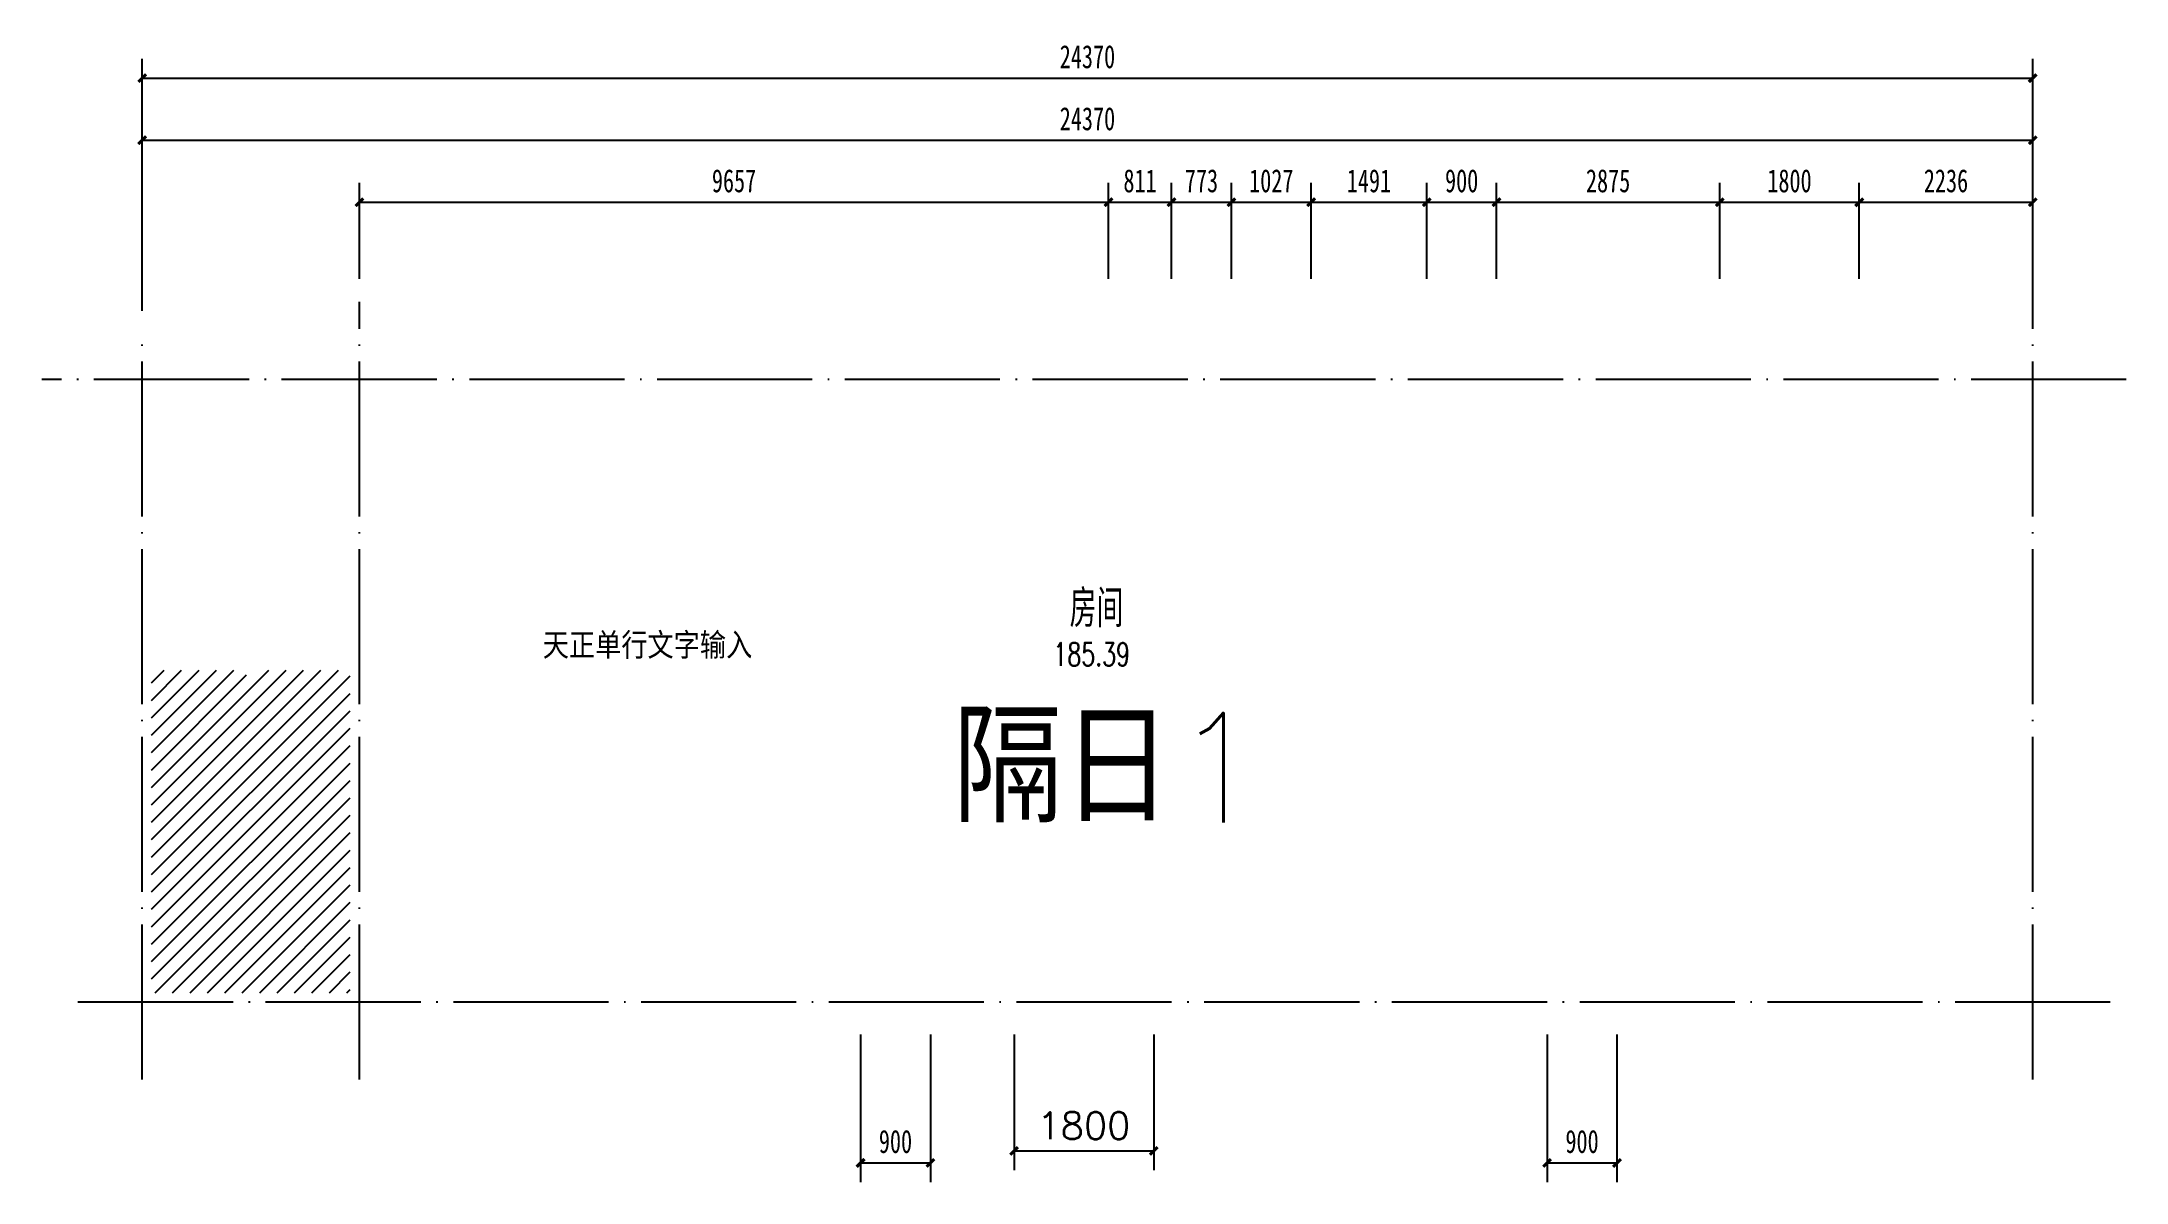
# Model space of a CAD drawing. Extents: x -1296 to 25577, y -2325 to 12385.
import ezdxf

# ---------------------------------------------------------------- set-up
doc = ezdxf.new("R2010")
doc.units = 0
doc.header["$LTSCALE"] = 1000
doc.header["$MEASUREMENT"] = 0
doc.linetypes.add('DOTE', pattern=[2.42, 2, -0.2, 0.02, -0.2])
for name, color, linetype in [('AXIS', 3, 'Continuous'), ('DOTE', 1, 'DOTE'), ('PUB_DIM', 3, 'Continuous'), ('PUB_TEXT', 7, 'Continuous'), ('SPACE', 7, 'Continuous')]:
    doc.layers.add(name, color=color, linetype=linetype)
doc.styles.add('_TCH_DIM_T3', font='', dxfattribs={"width": 0.705882})
doc.styles.get("Standard").update_dxf_attribs({"font": 'txt.shx', "bigfont": 'hztxt.shx'})
doc.styles.get('_TCH_DIM_T3').set_extended_font_data('SimSun')
doc.dimstyles.new('_TCH_ARCH&&100', dxfattribs={"dimtxt": 297.5, "dimasz": 100, "dimexe": 250, "dimexo": 300, "dimgap": 126.25, "dimtad": 1, "dimdec": 0, "dimzin": 0, "dimdsep": 46, "dimtxsty": '_TCH_DIM_T3', "dimblk": 'ARCHTICK', "dimcen": 0.09, "dimclrt": 7, "dimazin": 2, "dimtfac": 1, "dimtdec": 0, "dimtix": 1, "dimtmove": 2, "dimatfit": 3, "dimfxl": 1, "dimtolj": 1, "dimtzin": 0, "dimarcsym": 0})
doc.dimstyles.get("Standard").update_dxf_attribs({"dimscale": 100, "dimtxt": 3.5, "dimasz": 1, "dimexe": 2.5, "dimexo": 3, "dimgap": 1.5, "dimtad": 1, "dimdec": 0, "dimzin": 0, "dimdsep": 46, "dimtxsty": 'Standard', "dimblk": 'ARCHTICK', "dimcen": 0.09, "dimadec": 0, "dimazin": 0, "dimtfac": 1, "dimtdec": 0, "dimtix": 1, "dimtmove": 2, "dimatfit": 3, "dimfxl": 1, "dimtolj": 1, "dimtzin": 0, "dimarcsym": 0})

# ---------------------------------------------------------------- blocks, each defined once
blk = doc.blocks.new('_ArchTick')
at = {"color": 0, "linetype": 'ByBlock', "const_width": 0.4}
blk.add_lwpolyline([(-0.5, -0.5), (0.5, 0.5)], dxfattribs=at)
blk = doc.blocks.new('*D7')
at = {"layer": 'Defpoints', "color": 0, "transparency": 16777216}
for p in [(18111, -120), (19011, -120), (19011, -2075)]:
    blk.add_point(p, dxfattribs=at)
at = {"layer": 'PUB_DIM', "color": 0, "lineweight": -2, "transparency": 16777216}
for p, q in [((18111, -420), (18111, -2325)), ((19011, -420), (19011, -2325)), ((18111, -2075), (19011, -2075))]:
    blk.add_line(p, q, dxfattribs=at)
at = {"layer": 'PUB_DIM', "color": 0, "lineweight": -2, "transparency": 16777216, "xscale": 100, "yscale": 100, "zscale": 100, "rotation": 180}
blk.add_blockref('_ArchTick', (18111, -2075), dxfattribs=at)
at = {"layer": 'PUB_DIM', "color": 0, "lineweight": -2, "transparency": 16777216, "xscale": 100, "yscale": 100, "zscale": 100}
blk.add_blockref('_ArchTick', (19011, -2075), dxfattribs=at)
at = {"layer": 'PUB_DIM', "color": 7, "transparency": 16777216, "insert": (18561, -1800), "char_height": 297.5, "attachment_point": 5, "style": '_TCH_DIM_T3'}
blk.add_mtext('\\A1;900', dxfattribs=at)
blk = doc.blocks.new('*D10')
at = {"layer": 'Defpoints', "color": 0, "transparency": 16777216}
for p in [(9260, -120), (10160, -120), (10160, -2075)]:
    blk.add_point(p, dxfattribs=at)
at = {"layer": 'PUB_DIM', "color": 0, "lineweight": -2, "transparency": 16777216}
for p, q in [((9260, -420), (9260, -2325)), ((10160, -420), (10160, -2325)), ((9260, -2075), (10160, -2075))]:
    blk.add_line(p, q, dxfattribs=at)
at = {"layer": 'PUB_DIM', "color": 0, "lineweight": -2, "transparency": 16777216, "xscale": 100, "yscale": 100, "zscale": 100, "rotation": 180}
blk.add_blockref('_ArchTick', (9260, -2075), dxfattribs=at)
at = {"layer": 'PUB_DIM', "color": 0, "lineweight": -2, "transparency": 16777216, "xscale": 100, "yscale": 100, "zscale": 100}
blk.add_blockref('_ArchTick', (10160, -2075), dxfattribs=at)
at = {"layer": 'PUB_DIM', "color": 7, "transparency": 16777216, "insert": (9710, -1800), "char_height": 297.5, "attachment_point": 5, "style": '_TCH_DIM_T3'}
blk.add_mtext('\\A1;900', dxfattribs=at)
blk = doc.blocks.new('111')
at = {"layer": 'DOTE'}
blk.add_line((25577, 8027), (-1296, 8027), dxfattribs=at)
blk = doc.blocks.new('*D12')
at = {"layer": 'Defpoints', "color": 0, "transparency": 16777216}
for p in [(12457, 10314), (2800, 9027), (12457, 9027)]:
    blk.add_point(p, dxfattribs=at)
at = {"layer": 'PUB_DIM', "color": 0, "lineweight": -2, "transparency": 16777216}
for p, q in [((2800, 9327), (2800, 10564)), ((12457, 9327), (12457, 10564)), ((2800, 10314), (12457, 10314))]:
    blk.add_line(p, q, dxfattribs=at)
at = {"layer": 'PUB_DIM', "color": 0, "lineweight": -2, "transparency": 16777216, "xscale": 100, "yscale": 100, "zscale": 100, "rotation": 180}
blk.add_blockref('_ArchTick', (2800, 10314), dxfattribs=at)
at = {"layer": 'PUB_DIM', "color": 0, "lineweight": -2, "transparency": 16777216, "xscale": 100, "yscale": 100, "zscale": 100}
blk.add_blockref('_ArchTick', (12457, 10314), dxfattribs=at)
at = {"layer": 'PUB_DIM', "color": 7, "transparency": 16777216, "insert": (7629, 10589), "char_height": 297.5, "attachment_point": 5, "style": '_TCH_DIM_T3'}
blk.add_mtext('\\A1;9657', dxfattribs=at)
blk = doc.blocks.new('*D13')
at = {"layer": 'Defpoints', "color": 0, "transparency": 16777216}
for p in [(13269, 10314), (12457, 9027), (13269, 9027)]:
    blk.add_point(p, dxfattribs=at)
at = {"layer": 'PUB_DIM', "color": 0, "lineweight": -2, "transparency": 16777216}
for p, q in [((12457, 9327), (12457, 10564)), ((13269, 9327), (13269, 10564)), ((12457, 10314), (13269, 10314))]:
    blk.add_line(p, q, dxfattribs=at)
at = {"layer": 'PUB_DIM', "color": 0, "lineweight": -2, "transparency": 16777216, "xscale": 100, "yscale": 100, "zscale": 100, "rotation": 180}
blk.add_blockref('_ArchTick', (12457, 10314), dxfattribs=at)
at = {"layer": 'PUB_DIM', "color": 0, "lineweight": -2, "transparency": 16777216, "xscale": 100, "yscale": 100, "zscale": 100}
blk.add_blockref('_ArchTick', (13269, 10314), dxfattribs=at)
at = {"layer": 'PUB_DIM', "color": 7, "transparency": 16777216, "insert": (12863, 10589), "char_height": 297.5, "attachment_point": 5, "style": '_TCH_DIM_T3'}
blk.add_mtext('\\A1;811', dxfattribs=at)
blk = doc.blocks.new('*D14')
at = {"layer": 'Defpoints', "color": 0, "transparency": 16777216}
for p in [(14041, 10314), (13269, 9027), (14041, 9027)]:
    blk.add_point(p, dxfattribs=at)
at = {"layer": 'PUB_DIM', "color": 0, "lineweight": -2, "transparency": 16777216}
for p, q in [((13269, 9327), (13269, 10564)), ((14041, 9327), (14041, 10564)), ((13269, 10314), (14041, 10314))]:
    blk.add_line(p, q, dxfattribs=at)
at = {"layer": 'PUB_DIM', "color": 0, "lineweight": -2, "transparency": 16777216, "xscale": 100, "yscale": 100, "zscale": 100, "rotation": 180}
blk.add_blockref('_ArchTick', (13269, 10314), dxfattribs=at)
at = {"layer": 'PUB_DIM', "color": 0, "lineweight": -2, "transparency": 16777216, "xscale": 100, "yscale": 100, "zscale": 100}
blk.add_blockref('_ArchTick', (14041, 10314), dxfattribs=at)
at = {"layer": 'PUB_DIM', "color": 7, "transparency": 16777216, "insert": (13655, 10589), "char_height": 297.5, "attachment_point": 5, "style": '_TCH_DIM_T3'}
blk.add_mtext('\\A1;773', dxfattribs=at)
blk = doc.blocks.new('*D15')
at = {"layer": 'Defpoints', "color": 0, "transparency": 16777216}
for p in [(15069, 10314), (14041, 9027), (15069, 9027)]:
    blk.add_point(p, dxfattribs=at)
at = {"layer": 'PUB_DIM', "color": 0, "lineweight": -2, "transparency": 16777216}
for p, q in [((14041, 9327), (14041, 10564)), ((15069, 9327), (15069, 10564)), ((14041, 10314), (15069, 10314))]:
    blk.add_line(p, q, dxfattribs=at)
at = {"layer": 'PUB_DIM', "color": 0, "lineweight": -2, "transparency": 16777216, "xscale": 100, "yscale": 100, "zscale": 100, "rotation": 180}
blk.add_blockref('_ArchTick', (14041, 10314), dxfattribs=at)
at = {"layer": 'PUB_DIM', "color": 0, "lineweight": -2, "transparency": 16777216, "xscale": 100, "yscale": 100, "zscale": 100}
blk.add_blockref('_ArchTick', (15069, 10314), dxfattribs=at)
at = {"layer": 'PUB_DIM', "color": 7, "transparency": 16777216, "insert": (14555, 10589), "char_height": 297.5, "attachment_point": 5, "style": '_TCH_DIM_T3'}
blk.add_mtext('\\A1;1027', dxfattribs=at)
blk = doc.blocks.new('*D16')
at = {"layer": 'Defpoints', "color": 0, "transparency": 16777216}
for p in [(16559, 10314), (15069, 9027), (16559, 9027)]:
    blk.add_point(p, dxfattribs=at)
at = {"layer": 'PUB_DIM', "color": 0, "lineweight": -2, "transparency": 16777216}
for p, q in [((15069, 9327), (15069, 10564)), ((16559, 9327), (16559, 10564)), ((15069, 10314), (16559, 10314))]:
    blk.add_line(p, q, dxfattribs=at)
at = {"layer": 'PUB_DIM', "color": 0, "lineweight": -2, "transparency": 16777216, "xscale": 100, "yscale": 100, "zscale": 100, "rotation": 180}
blk.add_blockref('_ArchTick', (15069, 10314), dxfattribs=at)
at = {"layer": 'PUB_DIM', "color": 0, "lineweight": -2, "transparency": 16777216, "xscale": 100, "yscale": 100, "zscale": 100}
blk.add_blockref('_ArchTick', (16559, 10314), dxfattribs=at)
at = {"layer": 'PUB_DIM', "color": 7, "transparency": 16777216, "insert": (15814, 10589), "char_height": 297.5, "attachment_point": 5, "style": '_TCH_DIM_T3'}
blk.add_mtext('\\A1;1491', dxfattribs=at)
blk = doc.blocks.new('*D17')
at = {"layer": 'Defpoints', "color": 0, "transparency": 16777216}
for p in [(17459, 10314), (16559, 9027), (17459, 9027)]:
    blk.add_point(p, dxfattribs=at)
at = {"layer": 'PUB_DIM', "color": 0, "lineweight": -2, "transparency": 16777216}
for p, q in [((16559, 9327), (16559, 10564)), ((17459, 9327), (17459, 10564)), ((16559, 10314), (17459, 10314))]:
    blk.add_line(p, q, dxfattribs=at)
at = {"layer": 'PUB_DIM', "color": 0, "lineweight": -2, "transparency": 16777216, "xscale": 100, "yscale": 100, "zscale": 100, "rotation": 180}
blk.add_blockref('_ArchTick', (16559, 10314), dxfattribs=at)
at = {"layer": 'PUB_DIM', "color": 0, "lineweight": -2, "transparency": 16777216, "xscale": 100, "yscale": 100, "zscale": 100}
blk.add_blockref('_ArchTick', (17459, 10314), dxfattribs=at)
at = {"layer": 'PUB_DIM', "color": 7, "transparency": 16777216, "insert": (17009, 10589), "char_height": 297.5, "attachment_point": 5, "style": '_TCH_DIM_T3'}
blk.add_mtext('\\A1;900', dxfattribs=at)
blk = doc.blocks.new('*D18')
at = {"layer": 'Defpoints', "color": 0, "transparency": 16777216}
for p in [(20335, 10314), (17459, 9027), (20335, 9027)]:
    blk.add_point(p, dxfattribs=at)
at = {"layer": 'PUB_DIM', "color": 0, "lineweight": -2, "transparency": 16777216}
for p, q in [((17459, 9327), (17459, 10564)), ((20335, 9327), (20335, 10564)), ((17459, 10314), (20335, 10314))]:
    blk.add_line(p, q, dxfattribs=at)
at = {"layer": 'PUB_DIM', "color": 0, "lineweight": -2, "transparency": 16777216, "xscale": 100, "yscale": 100, "zscale": 100, "rotation": 180}
blk.add_blockref('_ArchTick', (17459, 10314), dxfattribs=at)
at = {"layer": 'PUB_DIM', "color": 0, "lineweight": -2, "transparency": 16777216, "xscale": 100, "yscale": 100, "zscale": 100}
blk.add_blockref('_ArchTick', (20335, 10314), dxfattribs=at)
at = {"layer": 'PUB_DIM', "color": 7, "transparency": 16777216, "insert": (18897, 10589), "char_height": 297.5, "attachment_point": 5, "style": '_TCH_DIM_T3'}
blk.add_mtext('\\A1;2875', dxfattribs=at)
blk = doc.blocks.new('*D19')
at = {"layer": 'Defpoints', "color": 0, "transparency": 16777216}
for p in [(22135, 10314), (20335, 9027), (22135, 9027)]:
    blk.add_point(p, dxfattribs=at)
at = {"layer": 'PUB_DIM', "color": 0, "lineweight": -2, "transparency": 16777216}
for p, q in [((20335, 9327), (20335, 10564)), ((22135, 9327), (22135, 10564)), ((20335, 10314), (22135, 10314))]:
    blk.add_line(p, q, dxfattribs=at)
at = {"layer": 'PUB_DIM', "color": 0, "lineweight": -2, "transparency": 16777216, "xscale": 100, "yscale": 100, "zscale": 100, "rotation": 180}
blk.add_blockref('_ArchTick', (20335, 10314), dxfattribs=at)
at = {"layer": 'PUB_DIM', "color": 0, "lineweight": -2, "transparency": 16777216, "xscale": 100, "yscale": 100, "zscale": 100}
blk.add_blockref('_ArchTick', (22135, 10314), dxfattribs=at)
at = {"layer": 'PUB_DIM', "color": 7, "transparency": 16777216, "insert": (21235, 10589), "char_height": 297.5, "attachment_point": 5, "style": '_TCH_DIM_T3'}
blk.add_mtext('\\A1;1800', dxfattribs=at)
blk = doc.blocks.new('*D20')
at = {"layer": 'Defpoints', "color": 0, "transparency": 16777216}
for p in [(24370, 10314), (22135, 9027), (24370, 9027)]:
    blk.add_point(p, dxfattribs=at)
at = {"layer": 'PUB_DIM', "color": 0, "lineweight": -2, "transparency": 16777216}
for p, q in [((22135, 9327), (22135, 10564)), ((24370, 9327), (24370, 10564)), ((22135, 10314), (24370, 10314))]:
    blk.add_line(p, q, dxfattribs=at)
at = {"layer": 'PUB_DIM', "color": 0, "lineweight": -2, "transparency": 16777216, "xscale": 100, "yscale": 100, "zscale": 100, "rotation": 180}
blk.add_blockref('_ArchTick', (22135, 10314), dxfattribs=at)
at = {"layer": 'PUB_DIM', "color": 0, "lineweight": -2, "transparency": 16777216, "xscale": 100, "yscale": 100, "zscale": 100}
blk.add_blockref('_ArchTick', (24370, 10314), dxfattribs=at)
at = {"layer": 'PUB_DIM', "color": 7, "transparency": 16777216, "insert": (23253, 10589), "char_height": 297.5, "attachment_point": 5, "style": '_TCH_DIM_T3'}
blk.add_mtext('\\A1;2236', dxfattribs=at)
blk = doc.blocks.new('*D21')
at = {"layer": 'AXIS', "color": 0, "lineweight": -2, "transparency": 16777216}
for p, q in [((0, 8914), (0, 11364)), ((24370, 8914), (24370, 11364)), ((0, 11114), (24370, 11114))]:
    blk.add_line(p, q, dxfattribs=at)
at = {"layer": 'Defpoints', "color": 0, "transparency": 16777216}
for p in [(24370, 11114), (0, 8614), (24370, 8614)]:
    blk.add_point(p, dxfattribs=at)
at = {"layer": 'AXIS', "color": 0, "lineweight": -2, "transparency": 16777216, "xscale": 100, "yscale": 100, "zscale": 100, "rotation": 180}
blk.add_blockref('_ArchTick', (0, 11114), dxfattribs=at)
at = {"layer": 'AXIS', "color": 0, "lineweight": -2, "transparency": 16777216, "xscale": 100, "yscale": 100, "zscale": 100}
blk.add_blockref('_ArchTick', (24370, 11114), dxfattribs=at)
at = {"layer": 'AXIS', "color": 7, "transparency": 16777216, "insert": (12185, 11389), "char_height": 297.5, "attachment_point": 5, "style": '_TCH_DIM_T3'}
blk.add_mtext('\\A1;24370', dxfattribs=at)
blk = doc.blocks.new('*D22')
at = {"layer": 'AXIS', "color": 0, "lineweight": -2, "transparency": 16777216}
for p, q in [((0, 8914), (0, 12164)), ((24370, 8914), (24370, 12164)), ((0, 11914), (24370, 11914))]:
    blk.add_line(p, q, dxfattribs=at)
at = {"layer": 'Defpoints', "color": 0, "transparency": 16777216}
for p in [(24370, 11914), (0, 8614), (24370, 8614)]:
    blk.add_point(p, dxfattribs=at)
at = {"layer": 'AXIS', "color": 0, "lineweight": -2, "transparency": 16777216, "xscale": 100, "yscale": 100, "zscale": 100, "rotation": 180}
blk.add_blockref('_ArchTick', (0, 11914), dxfattribs=at)
at = {"layer": 'AXIS', "color": 0, "lineweight": -2, "transparency": 16777216, "xscale": 100, "yscale": 100, "zscale": 100}
blk.add_blockref('_ArchTick', (24370, 11914), dxfattribs=at)
at = {"layer": 'AXIS', "color": 7, "transparency": 16777216, "insert": (12185, 12189), "char_height": 297.5, "attachment_point": 5, "style": '_TCH_DIM_T3'}
blk.add_mtext('\\A1;24370', dxfattribs=at)
blk = doc.blocks.new('*D23')
at = {"layer": 'Defpoints', "color": 0, "transparency": 16777216}
for p in [(11239, -120), (13039, -120), (13039, -1920)]:
    blk.add_point(p, dxfattribs=at)
at = {"layer": 'PUB_DIM', "color": 0, "lineweight": -2, "transparency": 16777216}
for p, q in [((11239, -420), (11239, -2170)), ((13039, -420), (13039, -2170)), ((11239, -1920), (13039, -1920))]:
    blk.add_line(p, q, dxfattribs=at)
at = {"layer": 'PUB_DIM', "color": 0, "lineweight": -2, "transparency": 16777216, "xscale": 100, "yscale": 100, "zscale": 100, "rotation": 180}
blk.add_blockref('_ArchTick', (11239, -1920), dxfattribs=at)
at = {"layer": 'PUB_DIM', "color": 0, "lineweight": -2, "transparency": 16777216, "xscale": 100, "yscale": 100, "zscale": 100}
blk.add_blockref('_ArchTick', (13039, -1920), dxfattribs=at)
at = {"layer": 'PUB_DIM', "color": 0, "transparency": 16777216, "insert": (12139, -1595), "char_height": 350, "attachment_point": 5}
blk.add_mtext('\\A1;1800', dxfattribs=at)

msp = doc.modelspace()

# ---------------------------------------------------------------- hatches: boundary and pattern name
h = msp.add_hatch()
h.set_pattern_fill('ANSI31', color=256, scale=100)
h.set_pattern_definition([(45, (-41179.78, 8838.27), (-112.2532, 112.2532), [])])
h.paths.add_polyline_path([(2680, 4277.5), (1510, 4277.5), (1510, 4217.5), (1290, 4217.5), (1290, 4277.5), (120, 4277.5), (120, 3088.1), (120, 120), (2680, 120)])

# ---------------------------------------------------------------- linework, layer by layer
at = {"layer": 'DOTE'}
for p, q in [((2800, -1000), (2800, 9027.5)), ((24370.4, -1000), (24370.4, 9027.5)), ((0, -1000), (0, 8614.3)), ((25370.4, 0), (-1000, 0))]:
    msp.add_line(p, q, dxfattribs=at)

# ---------------------------------------------------------------- block references
msp.add_blockref('111', (0, 0))

# ---------------------------------------------------------------- texts
msp.add_text('隔日1', height=1412.59).set_placement((10446.9, 2316.3))
at = {"layer": 'PUB_TEXT', "insert": (5163.1, 4763.9), "char_height": 337.59, "width": 4511.006, "attachment_point": 1}
msp.add_mtext('天正单行文字输入', dxfattribs=at)
at = {"layer": 'SPACE', "attachment_point": 1}
for s, insert, char_height, width in [('\\Fsimplex.shx,gbcbig.shx;\\W1.0000000000;\\T1.0000000000;\\o\\l房间', (11955, 5316.1), 482.27, 1208.798), ('\\Fsimplex.shx,gbcbig.shx;\\W0.7058823529;\\T1.0000000000;\\o\\l185.39', (11744.6, 4632.6), 297.5, 1250)]:
    msp.add_mtext(s, dxfattribs=dict(at, insert=insert, char_height=char_height, width=width))

# ---------------------------------------------------------------- dimensions: what is measured, and where the dimension line sits
at = {"layer": 'AXIS'}
for distance, picture, middle in [(3300, '*D22', (12185.2, 12189.3)), (2500, '*D21', (12185.2, 11389.3))]:
    dim = msp.add_aligned_dim(p1=(0, 8614.3), p2=(24370.4, 8614.3), distance=distance, dimstyle='_TCH_ARCH&&100', dxfattribs=at)
    dim.commit()
    dim.dimension.update_dxf_attribs({"geometry": picture, "text_midpoint": middle})
at = {"layer": 'PUB_DIM'}
for p1, p2, distance, dimstyle, picture, middle in [((2800, 9027.5), (12457.3, 9027.5), 1286.8, '_TCH_ARCH&&100', '*D12', (7628.7, 10589.3)), ((12457.3, 9027.5), (13268.5, 9027.5), 1286.8, '_TCH_ARCH&&100', '*D13', (12862.9, 10589.3)), ((13268.5, 9027.5), (14041.3, 9027.5), 1286.8, '_TCH_ARCH&&100', '*D14', (13654.9, 10589.3)), ((14041.3, 9027.5), (15068.5, 9027.5), 1286.8, '_TCH_ARCH&&100', '*D15', (14554.9, 10589.3)), ((15068.5, 9027.5), (16559.3, 9027.5), 1286.8, '_TCH_ARCH&&100', '*D16', (15813.9, 10589.3)), ((16559.3, 9027.5), (17459.3, 9027.5), 1286.8, '_TCH_ARCH&&100', '*D17', (17009.3, 10589.3)), ((17459.3, 9027.5), (20334.7, 9027.5), 1286.8, '_TCH_ARCH&&100', '*D18', (18897, 10589.3)), ((20334.7, 9027.5), (22134.7, 9027.5), 1286.8, '_TCH_ARCH&&100', '*D19', (21234.7, 10589.3)), ((22134.7, 9027.5), (24370.4, 9027.5), 1286.8, '_TCH_ARCH&&100', '*D20', (23252.5, 10589.3)), ((9259.8, -120), (10159.8, -120), -1955.2, '_TCH_ARCH&&100', '*D10', (9709.8, -1800.2)), ((11239.4, -120), (13039.4, -120), -1799.7, 'STANDARD', '*D23', (12139.4, -1594.7)), ((18111, -120), (19011, -120), -1955.2, '_TCH_ARCH&&100', '*D7', (18561, -1800.2))]:
    dim = msp.add_aligned_dim(p1=p1, p2=p2, distance=distance, dimstyle=dimstyle, dxfattribs=at)
    dim.commit()
    dim.dimension.update_dxf_attribs({"geometry": picture, "text_midpoint": middle})

doc.saveas('drawing.dxf')
